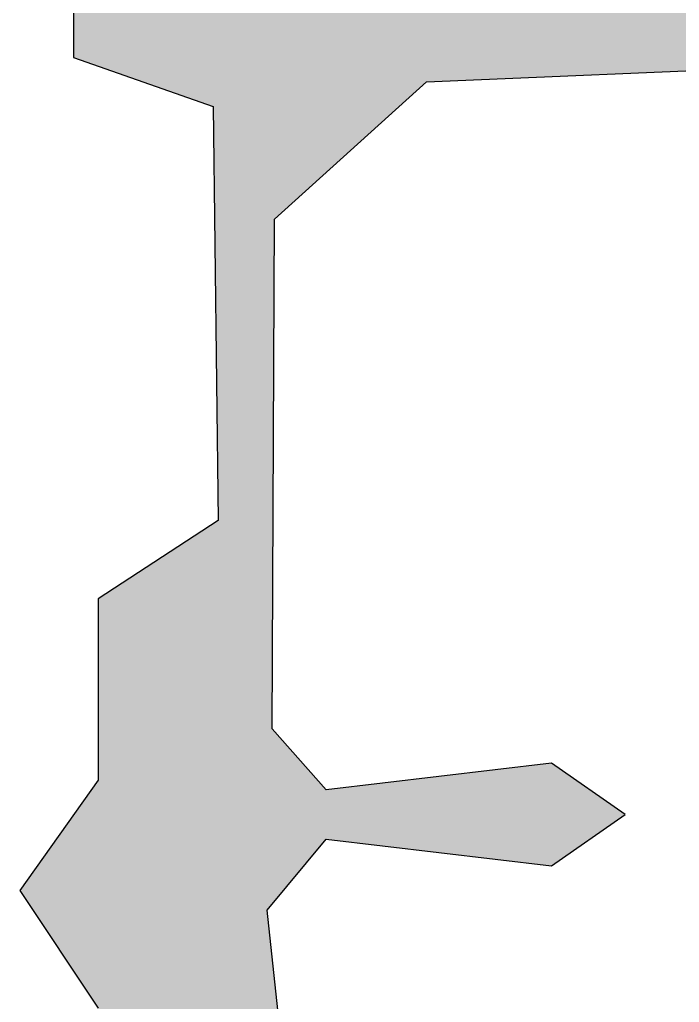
# Model space of a CAD drawing. Header units: millimetres. Extents: x -7200 to 93979, y -9600 to 40920.
# Drawn here: x 8733 to 9416, y 2799 to 3817 of the extents above; entities that cross this region are included whole.
import ezdxf

# ---------------------------------------------------------------- set-up
doc = ezdxf.new("R2010")
doc.units = ezdxf.units.MM
doc.layers.add('ЗАЛИВКА', color=7, linetype='Continuous')
doc.layers.add('ПЛАН', color=7, linetype='Continuous')

msp = doc.modelspace()

# ---------------------------------------------------------------- hatches: boundary and pattern name
at = {"layer": 'ЗАЛИВКА'}
msp.add_hatch(color=7, dxfattribs=at).paths.add_polyline_path([(8938.2, 4638.5), (8928, 3894.7), (8788.4, 3828.7), (8788.4, 3777.9), (8933.1, 3727.2), (8938.2, 3298.2), (8813.8, 3217), (8813.8, 3029.1), (8732.6, 2914.9), (8813.8, 2793), (8813.8, 2564.6), (8897.6, 2516.3), (9412.9, 2544.3), (9476.3, 2404.7), (9577.9, 2536.7), (9803.8, 2536.7), (9834.3, 2663.6), (9806.3, 2737.2), (9004.2, 2752.4), (8989, 2894.6), (9049.9, 2968.2), (9283.4, 2940.3), (9359.6, 2993.6), (9283.4, 3046.9), (9049.9, 3019), (8994, 3082.4), (8996.6, 3610.4), (9154, 3752.6), (9511.9, 3767.8), (9511.9, 3843.9), (9055, 3859.2), (9004.2, 3909.9), (9022, 4514.1), (8986.4, 4668.9)])

# ---------------------------------------------------------------- linework, layer by layer
at = {"layer": 'ПЛАН'}
for points in [[(9004.2, 2752.4), (8989, 2894.6), (9049.9, 2968.2), (9283.4, 2940.3), (9359.6, 2993.6), (9283.4, 3046.9), (9049.9, 3019), (8994, 3082.4), (8996.6, 3610.4), (9154, 3752.6), (9511.9, 3767.8), (9511.9, 3843.9)], [(8788.4, 3828.7), (8788.4, 3777.9), (8933.1, 3727.2), (8938.2, 3298.2), (8813.8, 3217), (8813.8, 3029.1), (8732.6, 2914.9), (8813.8, 2793)]]:
    msp.add_lwpolyline(points, dxfattribs=at)

doc.saveas('drawing.dxf')
